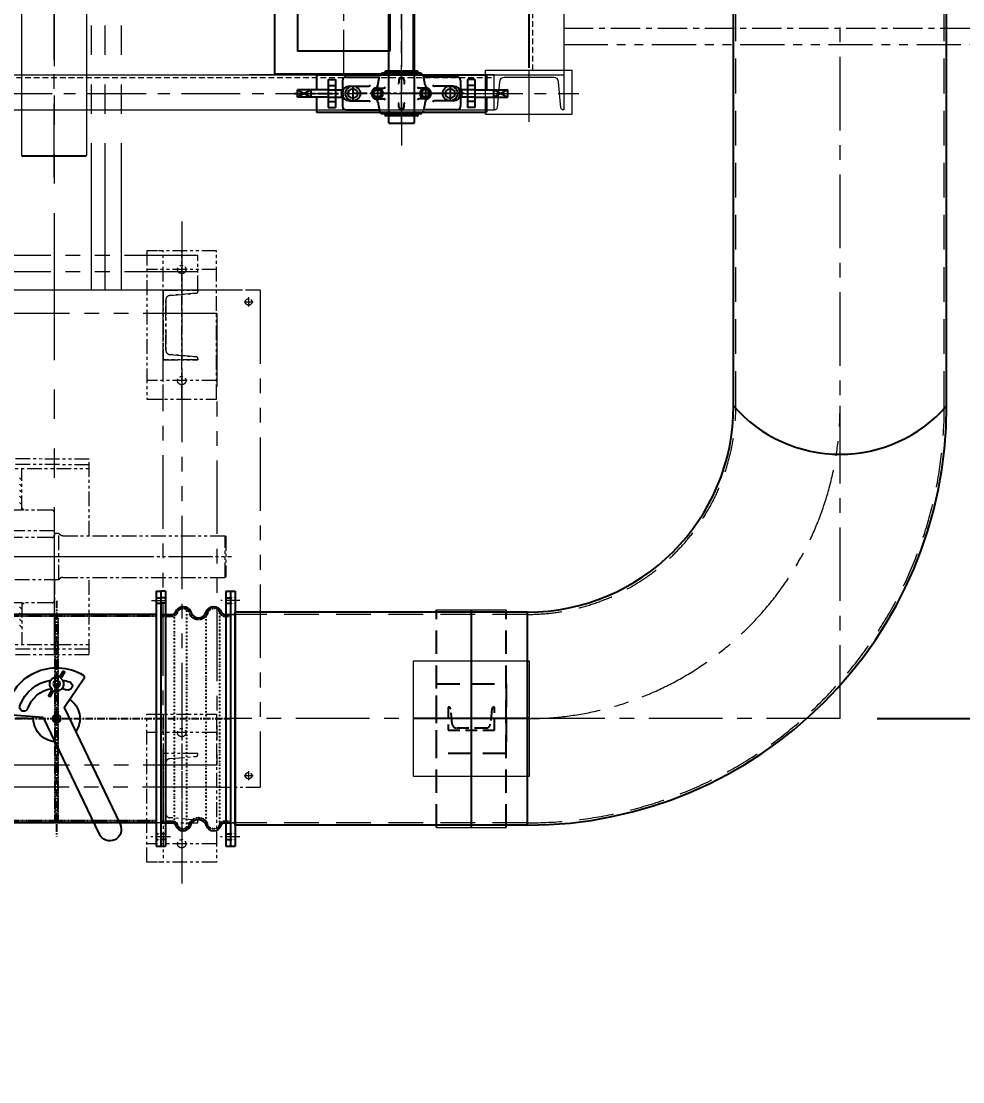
# Model space of a CAD drawing. Header units: millimetres. Extents: x -243837 to -5443, y 40 to 285140.
# Drawn here: x -141239 to -138191, y 14823 to 18258 of the extents above; entities that cross this region are included whole.
import ezdxf

# ---------------------------------------------------------------- set-up
doc = ezdxf.new("R2010")
doc.units = ezdxf.units.MM
for name, pattern in [('1', [2, 1.25, -0.25, 0.25, -0.25]), ('CENTER', [50.8, 31.75, -6.35, 6.35, -6.35]), ('CENTER2', [1.125, 0.75, -0.125, 0.125, -0.125]), ('DASHED', [0.75, 0.5, -0.25]), ('DIVIDE', [1.25, 0.5, -0.25, 0, -0.25, 0, -0.25]), ('HIDDEN', [0.375, 0.25, -0.125]), ('HIDDEN2', [0.1875, 0.125, -0.0625]), ('PHANTOM', [63.5, 31.75, -6.35, 6.35, -6.35, 6.35, -6.35])]:
    doc.linetypes.add(name, pattern=pattern)
for name, color, linetype, lineweight in [('2', 3, 'Continuous', 20), ('CEN', 1, 'CENTER', 9), ('HIDDEN', 2, 'HIDDEN', 0), ('OBJECT R', 3, 'Continuous', 25), ('PHANTAM', 21, 'PHANTOM', 0), ('R-CENTER', 1, 'CENTER2', 5), ('R-OBJECT', 2, 'Continuous', 20)]:
    doc.layers.add(name, color=color, linetype=linetype, lineweight=lineweight)
for name, color, linetype in [('DAS', 3, 'DASHED'), ('DWG', 7, 'Continuous'), ('M_CENTERLINE', 4, 'CENTER'), ('M_HID', 3, 'HIDDEN2'), ('M_SURROUND', 8, 'DIVIDE'), ('M_VIS', 2, 'Continuous')]:
    doc.layers.add(name, color=color, linetype=linetype)
doc.styles.add('KA', font='romans.shx', dxfattribs={"width": 0.7})
doc.dimstyles.new('KAT', dxfattribs={"dimscale": 125, "dimtxt": 2.5, "dimasz": 2, "dimexe": 1, "dimexo": 0.06, "dimgap": 0.5, "dimtad": 1, "dimdec": 0, "dimzin": 0, "dimdsep": 46, "dimtxsty": 'KA', "dimcen": 1.5, "dimclrd": 1, "dimclre": 1, "dimclrt": 4, "dimadec": 0, "dimazin": 0, "dimtfac": 1, "dimtdec": 0, "dimtmove": 0, "dimatfit": 2, "dimfxl": 1.5, "dimtolj": 1, "dimtzin": 0, "dimarcsym": 0})

# ---------------------------------------------------------------- blocks, each defined once
blk = doc.blocks.new('*D1080')
at = {"color": 1, "lineweight": -2, "transparency": 16777216}
for p, q in [((9155.7, 5314.6), (10734.1, 5314.6)), ((10654.1, 5154.6), (10654.1, 4074.2)), ((9459.7, 3914.2), (10734.1, 3914.2))]:
    blk.add_line(p, q, dxfattribs=at)
at = {"color": 1, "transparency": 16777216}
for points in [[(10627.5, 5154.6), (10680.8, 5154.6), (10654.1, 5314.6)], [(10627.5, 4074.2), (10680.8, 4074.2), (10654.1, 3914.2)]]:
    blk.add_solid(points, dxfattribs=at)
at = {"layer": 'DEFPOINTS', "color": 0, "transparency": 16777216}
for p in [(9075.7, 5314.6, 26.7), (9379.7, 3914.2, 26.7), (10654.1, 3914.2)]:
    blk.add_point(p, dxfattribs=at)
at = {"color": 2, "transparency": 16777216, "insert": (10514.1, 4614.4), "char_height": 200, "attachment_point": 5, "rotation": 90, "style": 'KA'}
blk.add_mtext('\\A1;1400', dxfattribs=at)
blk = doc.blocks.new('*D1081')
at = {"color": 1, "lineweight": -2, "transparency": 16777216}
for p, q in [((8719.3, 7664.2), (10734.1, 7664.2)), ((10654.1, 5474.6), (10654.1, 7504.2)), ((9155.7, 5314.6), (10734.1, 5314.6))]:
    blk.add_line(p, q, dxfattribs=at)
at = {"color": 1, "transparency": 16777216}
for points in [[(10627.5, 7504.2), (10680.8, 7504.2), (10654.1, 7664.2)], [(10627.5, 5474.6), (10680.8, 5474.6), (10654.1, 5314.6)]]:
    blk.add_solid(points, dxfattribs=at)
at = {"layer": 'DEFPOINTS', "color": 0, "transparency": 16777216}
for p in [(8639.3, 7664.2, 26.7), (10654.1, 7664.2), (9075.7, 5314.6, 26.7)]:
    blk.add_point(p, dxfattribs=at)
at = {"color": 2, "transparency": 16777216, "insert": (10514.1, 6489.4), "char_height": 200, "attachment_point": 5, "rotation": 90, "style": 'KA'}
blk.add_mtext('\\A1;2350', dxfattribs=at)
blk = doc.blocks.new('A$C007C4DB9')
at = {"layer": 'CEN', "color": 8, "ltscale": 3}
blk.add_line((2938.2, 8.6), (2938.2, 1923.6), dxfattribs=at)
at = {"layer": 'DWG', "color": 8, "ltscale": 0.5}
blk.add_lwpolyline([(3088.2, 8.6), (3088.2, 308.6), (2788.2, 308.6), (2788.2, 8.6)], close=True, dxfattribs=at)
at = {"layer": 'DWG', "ltscale": 0.5}
blk.add_lwpolyline([(3038.2, 58.6), (3038.2, 258.6), (2838.2, 258.6), (2838.2, 58.6)], close=True, dxfattribs=at)
blk = doc.blocks.new('A$C61FA1C5C')
at = {"layer": 'M_VIS'}
h = blk.add_hatch(dxfattribs=at)
h.set_pattern_fill('ANSI31', color=8, scale=5, style=0)
h.set_pattern_definition([(45, (-13655.4542, -4029.55205), (-0.441941738, 0.441941738), [])])
h.paths.add_polyline_path([(395.5, 752), (395.5, 743), (404.5, 743, 0.414214)])
h.paths.add_polyline_path([(395.5, 743), (386.5, 743, 0.414214), (395.5, 734)])
at = {"color": 0}
for p, q in [((20.5, 968), (10.5, 968)), ((20.5, 518), (10.5, 518))]:
    blk.add_line(p, q, dxfattribs=at)
at = {"layer": 'CEN', "color": 8}
for p, q in [((0, 998), (41, 998)), ((191, 998), (153.1, 998)), ((0, 488), (42.2, 488)), ((150, 488), (192, 488))]:
    blk.add_line(p, q, dxfattribs=at)
at = {"layer": 'DAS', "color": 8}
for p, q in [((30.5, 1004), (10.5, 1004)), ((30.5, 992), (10.5, 992)), ((160.5, 1004), (170.5, 1004)), ((160.5, 992), (170.5, 992)), ((392.5, 525), (398.5, 525)), ((30.5, 494), (10.5, 494)), ((30.5, 482), (10.5, 482)), ((160.5, 494), (170.5, 494)), ((160.5, 482), (170.5, 482)), ((180.5, 494), (170.5, 494)), ((180.5, 482), (170.5, 482))]:
    blk.add_line(p, q, dxfattribs=at)
at = {"layer": 'M_CENTERLINE', "color": 8, "linetype": 'CENTER', "ltscale": 0.5}
blk.add_line((395.5, 997.4), (395.5, 488.6), dxfattribs=at)
at = {"layer": 'M_CENTERLINE', "color": 1, "linetype": 'CENTER', "ltscale": 0.5}
blk.add_line((2492.1, 743), (20.5, 743), dxfattribs=at)
at = {"layer": 'M_HID', "color": 8}
for p, q in [((180.5, 964), (610.5, 964)), ((392.5, 525), (392.5, 961)), ((392.5, 961), (398.5, 961)), ((398.5, 525), (398.5, 961)), ((180.5, 522), (610.5, 522)), ((259.8, 518), (315.3, 518))]:
    blk.add_line(p, q, dxfattribs=at)
for points in [[(170.5, 964.1), (143, 964.1, -0.175555), (135.2, 971.5, 0.755238), (109.6, 971.8, -0.744932), (69.3, 971.8, 0.755238), (43.7, 971.5, -0.175555), (35.8, 964.1), (20.5, 964.1)], [(170.5, 521.9), (143, 521.9, 0.175555), (135.2, 514.5, -0.755238), (109.6, 514.2, 0.744932), (69.3, 514.2, -0.755238), (43.7, 514.5, 0.175555), (35.8, 521.9), (20.5, 521.9)]]:
    blk.add_lwpolyline(points, format="xyb", dxfattribs=at)
at = {"layer": 'M_SURROUND', "color": 8, "ltscale": 6}
for p, q in [((44, 980.1), (44, 506.2)), ((72.5, 511.8), (72.5, 974.5)), ((115, 983.9), (115, 502.5)), ((141.5, 969.9), (141.5, 516.4))]:
    blk.add_line(p, q, dxfattribs=at)
at = {"layer": 'M_VIS', "color": 8}
for p, q in [((30.5, 1018), (10.5, 1018)), ((10.5, 1018), (10.5, 468)), ((20.5, 1018), (20.5, 468)), ((20.5, 1018), (20.5, 468)), ((30.5, 1018), (30.5, 468)), ((160.5, 1018), (160.5, 468)), ((160.5, 1018), (170.5, 1018)), ((170.5, 1018), (170.5, 468)), ((180.5, 1018), (170.5, 1018)), ((170.5, 1018), (170.5, 468)), ((180.5, 1018), (180.5, 468)), ((180.5, 1004), (170.5, 1004)), ((180.5, 992), (170.5, 992)), ((180.5, 968), (610.5, 968)), ((379.3, 767), (336.7, 829.8)), ((378.8, 843), (385.3, 831.7)), ((382.3, 845), (388.8, 833.8)), ((408.8, 791), (402.3, 802.3)), ((412.3, 793.1), (405.8, 804.3)), ((379.3, 767), (258.3, 514.9)), ((424.3, 745.3), (303.4, 493.3)), ((424.3, 745.3), (500, 751.5)), ((456.5, 743), (484.5, 743)), ((180.5, 518), (259.8, 518)), ((315.3, 518), (610.5, 518)), ((30.5, 468), (10.5, 468)), ((180.5, 468), (160.5, 468))]:
    blk.add_line(p, q, dxfattribs=at)
for points in [[(170.5, 968), (143.9, 968, -0.152012), (138.8, 972.9, 0.744932), (105.9, 972.9, -0.744932), (73, 972.9, 0.744932), (40.1, 972.9, -0.152012), (35, 968), (20.5, 968)], [(170.5, 518), (143.9, 518, 0.152012), (138.8, 513.1, -0.744932), (105.9, 513.1, 0.744932), (73, 513.1, -0.744932), (40.1, 513.1, 0.152012), (35, 518), (20.5, 518)]]:
    blk.add_lwpolyline(points, format="xyb", dxfattribs=at)
for centre, radius in [((395.5, 818), 7.5), ((395.5, 743), 9)]:
    blk.add_circle(centre, radius, dxfattribs=at)
for centre, radius, start, end in [((395.5, 743), 110, 7.3734, 121.3693), ((340.8, 832.7), 5, 121.3693, 214.0987), ((395.5, 743), 84, 98.6706, 109.3714), ((380.7, 843.6), 2.06, 43.3679, 196.6321), ((395.5, 818), 15, 131.6022, 288.3978), ((380.1, 829.9), 5.46, 352.8613, 19.5883), ((393, 837.3), 5.46, 199.5883, 247.1387), ((395.5, 818), 15, 311.6022, 108.3978), ((395.5, 743), 84, 19.3714, 81.3294), ((370.6, 813.8), 9, 109.3714, 289.3714), ((395.5, 743), 66, 99.7843, 109.3714), ((398.1, 798.7), 5.46, 40.4117, 67.1387), ((411, 806.2), 5.46, 172.4273, 199.5883), ((395.5, 743), 66, 19.3714, 80.2157), ((395.5, 743), 50, 124.0987, 214.3714), ((410.2, 792.4), 2.06, 223.3679, 16.6321), ((466.2, 767.9), 9, 199.3714, 19.3714), ((395.5, 743), 50, 274.3714, 4.644), ((280.9, 504.1), 25, 154.3714, 334.3714)]:
    blk.add_arc(centre, radius, start, end, dxfattribs=at)
blk = doc.blocks.new('A$C195F5856')
at = {"color": 8}
for p, q in [((1610.2, 208.5, 34), (1610.2, 152.9, 34)), ((1617.9, 216.2, 34), (1689.8, 216.2, 34)), ((1686.8, 198.7, 34), (1690.1, 218.1, 34)), ((1777.7, 224.6, 34), (1697.7, 224.6, 34)), ((1702.2, 227.4, 34), (1702.2, 227.3, 34)), ((1771.8, 228.8, 34), (1703.6, 228.8, 34)), ((1732, 209.5, 34), (1732, 203, 34)), ((1743.3, 209.5, 34), (1743.3, 203, 34)), ((1773.2, 227.4, 34), (1773.2, 227.3, 34)), ((1788.6, 198.7, 34), (1785.3, 218.1, 34)), ((1857.5, 216.2, 34), (1785.6, 216.2, 34)), ((1865.2, 208.5, 34), (1865.2, 152.9, 34)), ((1626.1, 196.6, 34), (1666.7, 196.6, 34)), ((1631.1, 190, 34), (1634.2, 190, 34)), ((1686.2, 192.1, 34), (1699.7, 192.1, 34)), ((1789.2, 192.1, 34), (1775.7, 192.1, 34)), ((1849.3, 196.6, 34), (1808.7, 196.6, 34)), ((1844.2, 190, 34), (1841.1, 190, 34)), ((1626.1, 164.8, 34), (1666.7, 164.8, 34)), ((1631.1, 171.4, 34), (1634.2, 171.4, 34)), ((1686.2, 169.3, 34), (1699.7, 169.3, 34)), ((1686.8, 162.7, 34), (1690.1, 143.3, 34)), ((1789.2, 169.3, 34), (1775.7, 169.3, 34)), ((1788.6, 162.7, 34), (1785.3, 143.3, 34)), ((1849.3, 164.8, 34), (1808.7, 164.8, 34)), ((1844.2, 171.4, 34), (1841.1, 171.4, 34)), ((1617.9, 145.2, 34), (1689.8, 145.2, 34)), ((1732, 151.9, 34), (1732, 158.4, 34)), ((1743.3, 151.9, 34), (1743.3, 158.4, 34)), ((1857.5, 145.2, 34), (1785.6, 145.2, 34)), ((1777.7, 136.8, 34), (1697.7, 136.8, 34)), ((1702.2, 134, 34), (1702.2, 134.1, 34)), ((1771.8, 132.6, 34), (1703.6, 132.6, 34)), ((1773.2, 134, 34), (1773.2, 134.1, 34))]:
    blk.add_line(p, q, dxfattribs=at)
at = {"color": 8, "linetype": '1'}
for p, q in [((1632.7, 195.5, 34), (1632.7, 165.9, 34)), ((1686.2, 195.6, 34), (1686.2, 165.4, 34)), ((1789.2, 195.6, 34), (1789.2, 165.4, 34)), ((1842.7, 195.5, 34), (1842.7, 165.9, 34))]:
    blk.add_line(p, q, dxfattribs=at)
at = {"color": 8, "elevation": 34}
for points in [[(1765.2, 380.7), (1765.2, 117.2), (1763.7, 115.7), (1711.7, 115.7), (1710.2, 117.2), (1710.2, 380.7)], [(1676.7, 180.7), (1681.4, 188.9), (1690.9, 188.9), (1695.7, 180.7), (1690.9, 172.5), (1681.4, 172.5)], [(1798.7, 180.7), (1794, 188.9), (1784.4, 188.9), (1779.7, 180.7), (1784.4, 172.5), (1794, 172.5)]]:
    blk.add_lwpolyline(points, close=True, dxfattribs=at)
at = {"color": 8}
for centre, radius in [((1686.2, 180.7, 34), 11.4), ((1686.2, 180.7, 34), 8.24), ((1789.2, 180.7, 34), 11.4), ((1789.2, 180.7, 34), 8.24)]:
    blk.add_circle(centre, radius, dxfattribs=at)
for centre, radius, start, end in [((1617.9, 208.5, 34), 7.73, 90, 180), ((1697.7, 216.8, 34), 7.73, 90, 170.2624), ((1699.4, 227.3, 34), 2.76, 270, 0), ((1703.6, 227.4, 34), 1.38, 90, 180), ((1737.7, 209.5, 34), 5.65, 0, 180), ((1771.8, 227.4, 34), 1.38, 0, 90), ((1775.9, 227.3, 34), 2.76, 180, 270), ((1777.7, 216.8, 34), 7.73, 9.7376, 90), ((1857.5, 208.5, 34), 7.73, 0, 90), ((1626.1, 180.7, 34), 15.9, 90, 270), ((1631.1, 180.7, 34), 9.27, 90, 270), ((1634.2, 180.7, 34), 9.27, 270, 90), ((1666.7, 199.7, 34), 3.09, 270, 0), ((1686.2, 180.7, 34), 12.8, 110.0105, 249.9895), ((1679.1, 200, 34), 7.73, 290.0105, 350.2624), ((1699.7, 195.2, 34), 3.09, 270, 0), ((1730.5, 203, 34), 1.55, 270, 0), ((1744.9, 203, 34), 1.55, 180, 270), ((1775.7, 195.2, 34), 3.09, 180, 270), ((1796.2, 200, 34), 7.73, 189.7376, 249.9895), ((1789.2, 180.7, 34), 12.8, 290.0105, 69.9895), ((1808.7, 199.7, 34), 3.09, 180, 270), ((1841.1, 180.7, 34), 9.27, 90, 270), ((1844.2, 180.7, 34), 9.27, 270, 90), ((1849.3, 180.7, 34), 15.9, 270, 90), ((1666.7, 161.7, 34), 3.09, 0, 90), ((1679.1, 161.4, 34), 7.73, 9.7376, 69.9895), ((1699.7, 166.2, 34), 3.09, 0, 90), ((1775.7, 166.2, 34), 3.09, 90, 180), ((1796.2, 161.4, 34), 7.73, 110.0105, 170.2624), ((1808.7, 161.7, 34), 3.09, 90, 180), ((1617.9, 152.9, 34), 7.73, 180, 270), ((1697.7, 144.6, 34), 7.73, 189.7376, 270), ((1730.5, 158.4, 34), 1.55, 0, 90), ((1737.7, 151.9, 34), 5.65, 180, 0), ((1744.9, 158.4, 34), 1.55, 90, 180), ((1777.7, 144.6, 34), 7.73, 270, 350.2624), ((1857.5, 152.9, 34), 7.73, 270, 0), ((1699.4, 134.1, 34), 2.76, 0, 90), ((1703.6, 134, 34), 1.38, 180, 270), ((1771.8, 134, 34), 1.38, 270, 0), ((1775.9, 134.1, 34), 2.76, 90, 180)]:
    blk.add_arc(centre, radius, start, end, dxfattribs=at)
at = {"layer": '2', "color": 8}
for p, q in [((2087.9, 1715.7, 9.6), (2087.9, 145.7, 233.1)), ((917.7, 380.7, 9.6), (917.7, 46.7, 9.6)), ((1057.7, 380.7, 9.6), (1057.7, 46.7, 9.6)), ((1919.1, 230.7, 445.9), (2106.4, 230.7, 445.9)), ((1919.1, 135.7, 555.5), (1919.1, 230.7, 555.5)), ((1919.1, 135.7, 555.5), (1919.1, 230.7, 555.5)), ((2106.2, 135.7, 555.5), (2106.2, 230.7, 555.5)), ((62.7, 220.7, 342.7), (2087.9, 220.7, 342.7)), ((1937.9, 220.7, 452.2), (1409.4, 220.7, 452.2)), ((1866.4, 220.7, 228.7), (1937.9, 220.7, 228.7)), ((62.7, 145.7, 233.1), (1334.7, 145.7, 233.1)), ((137.9, 145.7, 182.9), (1937.9, 145.7, 452.2)), ((1919.1, 135.7, 445.9), (2106.2, 135.7, 445.9)), ((918.7, 45.7, 9.6), (917.7, 46.7, 9.6)), ((917.7, 46.7, 9.6), (1057.7, 46.7, 9.6)), ((1057.7, 46.7, 9.6), (1056.7, 45.7, 9.6)), ((918.7, 45.7, 9.6), (1056.7, 45.7, 9.6))]:
    blk.add_line(p, q, dxfattribs=at)
at = {"layer": '2', "color": 8, "elevation": 222.4}
blk.add_lwpolyline([(2085.6, 145.7, -0.388879), (2081.6, 149.4), (2076.7, 206.2, 0.388879), (2066.7, 215.3), (1959.1, 215.3, 0.388879), (1949.1, 206.2), (1944.1, 149.4, -0.388879), (1940.2, 145.7), (1937.9, 145.7), (1937.9, 220.7), (2087.9, 220.7), (2087.9, 145.7)], format="xyb", close=True, dxfattribs=at)
at = {"layer": 'CEN', "color": 8, "ltscale": 5}
blk.add_line((987.7, 0, 9.6), (987.7, 2029.9, 233.1), dxfattribs=at)
at = {"layer": 'CEN', "color": 8, "ltscale": 4}
for p, q in [((1737.7, 1786.8, 34), (1737.7, 68.6, 257.5)), ((1737.7, 115.7, 257.5), (1737.7, 1745.7, 34)), ((2012.7, 230.7, 73.3), (2012.7, 119.7, 73.3)), ((43.6, 180.7, 233.1), (2120.2, 180.7, 233.1))]:
    blk.add_line(p, q, dxfattribs=at)
at = {"layer": 'DWG', "color": 8}
for p, q in [((1554.2, 220.7, 34), (1921.2, 220.7, 34)), ((1554.2, 220.7, 34), (1554.2, 188.7, 34)), ((1579.2, 210.7, 34), (1595.2, 210.7, 34)), ((1579.2, 210.7, 34), (1579.2, 150.7, 34)), ((1595.2, 210.7, 34), (1595.2, 150.7, 34)), ((1896.2, 210.7, 34), (1880.2, 210.7, 34)), ((1880.2, 210.7, 34), (1880.2, 150.7, 34)), ((1896.2, 210.7, 34), (1896.2, 150.7, 34)), ((1921.2, 220.7, 34), (1921.2, 188.7, 34)), ((1579.2, 188.7, 34), (1512.9, 188.7, 34)), ((1512.9, 172.7, 34), (1512.9, 188.7, 34)), ((1512.9, 188.7, 34), (1542.9, 172.7, 34)), ((1542.9, 188.7, 34), (1512.9, 172.7, 34)), ((1542.9, 172.7, 34), (1542.9, 188.7, 34)), ((1579.2, 198.2, 34), (1595.2, 198.2, 34)), ((1595.2, 188.7, 34), (1608.2, 188.7, 34)), ((1608.2, 188.7, 34), (1610.2, 186.7, 34)), ((1608.2, 188.7, 34), (1608.2, 172.7, 34)), ((1610.2, 174.7, 34), (1610.2, 186.7, 34)), ((1867.2, 188.7, 34), (1865.2, 186.7, 34)), ((1865.2, 174.7, 34), (1865.2, 186.7, 34)), ((1880.2, 188.7, 34), (1867.2, 188.7, 34)), ((1867.2, 188.7, 34), (1867.2, 172.7, 34)), ((1896.2, 198.2, 34), (1880.2, 198.2, 34)), ((1896.2, 188.7, 34), (1966.9, 188.7, 34)), ((1936.9, 172.7, 34), (1936.9, 188.7, 34)), ((1936.9, 188.7, 34), (1966.9, 172.7, 34)), ((1966.9, 188.7, 34), (1936.9, 172.7, 34)), ((1966.9, 172.7, 34), (1966.9, 188.7, 34)), ((1579.2, 172.7, 34), (1512.9, 172.7, 34)), ((1554.2, 172.7, 34), (1554.2, 140.7, 34)), ((1579.2, 163.2, 34), (1595.2, 163.2, 34)), ((1595.2, 172.7, 34), (1608.2, 172.7, 34)), ((1610.2, 174.7, 34), (1608.2, 172.7, 34)), ((1865.2, 174.7, 34), (1867.2, 172.7, 34)), ((1880.2, 172.7, 34), (1867.2, 172.7, 34)), ((1896.2, 163.2, 34), (1880.2, 163.2, 34)), ((1896.2, 172.7, 34), (1966.9, 172.7, 34)), ((1921.2, 172.7, 34), (1921.2, 140.7, 34)), ((1554.2, 140.7, 34), (1921.2, 140.7, 34)), ((1579.2, 150.7, 34), (1595.2, 150.7, 34)), ((1896.2, 150.7, 34), (1880.2, 150.7, 34))]:
    blk.add_line(p, q, dxfattribs=at)
at = {"layer": 'DWG', "color": 8, "linetype": 'CENTER'}
for p, q in [((1579.2, 188.7, 34), (1595.2, 188.7, 34)), ((1632.7, 197.2, 34), (1632.7, 164.2, 34)), ((1842.7, 197.2, 34), (1842.7, 164.2, 34)), ((1896.2, 188.7, 34), (1880.2, 188.7, 34)), ((1506.7, 180.7, 34), (1613.5, 180.7, 34)), ((1579.2, 172.7, 34), (1595.2, 172.7, 34)), ((1866.8, 180.7, 34), (1606, 180.7, 34)), ((1873.2, 180.7, 228.7), (1762, 180.7, 228.7)), ((1896.2, 172.7, 34), (1880.2, 172.7, 34))]:
    blk.add_line(p, q, dxfattribs=at)
at = {"layer": 'DWG', "color": 8}
for centre in [(1632.7, 180.7, 34), (1842.7, 180.7, 34)]:
    blk.add_circle(centre, 16, dxfattribs=at)
at = {"layer": 'HIDDEN', "color": 8, "ltscale": 50}
for p, q in [((2020.9, 230.7, 233.1), (2020.9, 1715.7, 233.1)), ((62.9, 215.3, 233.1), (1937.9, 215.3, 233.1))]:
    blk.add_line(p, q, dxfattribs=at)
at = {"layer": 'OBJECT R', "color": 8}
blk.add_line((2012.7, 1715.7, 73.3), (2012.7, 236, 73.3), dxfattribs=at)
blk = doc.blocks.new('A$C4B0E0C6E')
at = {"layer": 'PHANTAM', "color": 8, "ltscale": 10}
for p, q in [((2305, 517.3, 176.2), (2305, 7623, 182.5)), ((2385, 1303.1, 176.4), (2385, 7623, 181.1)), ((2415, 1303.1, 176.4), (2415, 7623, 181.1)), ((2450, 1303.1, 176.4), (2450, 7623, 181.1))]:
    blk.add_line(p, q, dxfattribs=at)
at = {"layer": 'PHANTAM', "color": 8, "ltscale": 5}
for p, q in [((2580, 1451.4, 176.4), (2580, 0, 176.4)), ((2615, 1378.1, 176.4), (995, 1378.1, 176.4)), ((2615, 1343.1, 176.4), (995, 1343.1, 176.4)), ((2705.5, 1303.1, 9.6), (954.5, 1303.2, 9.6)), ((2615, 1303.1, 176.4), (995, 1303.1, 176.4)), ((2540, 1303.1, 176.4), (1070, 1303.1, 176.4)), ((2749.5, 1303.1, 9.6), (2749.5, 230.3, 9.6)), ((2655.5, 1253.2, 9.6), (955.6, 1253.2, 9.6)), ((2655.5, 1253.2, 9.6), (2655.5, 278.1, 9.6)), ((2540, 153.1, 176.4), (2540, 1153.1, 176.4)), ((2655.5, 278.1, 9.6), (955.6, 278.1, 9.6)), ((2654.4, 230.3, 9.6), (859.5, 230.2, 9.6)), ((2540, 153.1, 176.4), (1070, 153.1, 176.4))]:
    blk.add_line(p, q, dxfattribs=at)
at = {"layer": 'PHANTAM', "color": 8}
for p, q in [((2505, 1388.1, 176.4), (2505, 1068.2, 176.4)), ((2655, 1388.1, 176.4), (2505, 1388.1, 176.4)), ((2540, 1388.1, 176.4), (2530, 1388.1, 176.4)), ((2540, 1068.2, 176.4), (2540, 1388.1, 176.4)), ((2580, 1068.2, 176.4), (2580, 1388.1, 176.4)), ((2615, 1303.1, 176.4), (2615, 1378.1, 176.4)), ((2655, 1068.2, 176.4), (2655, 1388.1, 176.4)), ((2655, 1348.1, 125.2), (2505, 1348.1, 125.2)), ((2540, 1153.1, 176.4), (2540, 1303.1, 176.4)), ((2540, 1303.1, 176.4), (2615, 1303.1, 176.4)), ((2615, 1303.1, 176.4), (2540, 1303.1, 176.4)), ((2540, 1303.1, 176.4), (2540, 1153.1, 176.4)), ((2611.3, 1296.9, 176.4), (2554.5, 1291.9, 176.4)), ((2554.5, 1291.9, 176.4), (2611.3, 1296.9, 176.4)), ((2580, 1303.1, 176.4), (2580, 1153.1, 176.4)), ((2615, 1303.1, 176.4), (2615, 1300.9, 176.4)), ((2615, 1300.9, 176.4), (2615, 1303.1, 176.4)), ((2749.5, 1303.1, 9.6), (2704.4, 1303.1, 9.6)), ((2724.4, 1288, 9.6), (2724.4, 1268, 9.6)), ((2545.4, 1282, 176.4), (2545.4, 1174.3, 176.4)), ((2545.4, 1174.3, 176.4), (2545.4, 1282, 176.4)), ((2714.4, 1278, 9.6), (2734.4, 1278, 9.6)), ((2615, 1153.1, 176.4), (2540, 1153.1, 176.4)), ((2540, 1153.1, 176.4), (2615, 1153.1, 176.4)), ((2554.5, 1164.4, 176.4), (2611.3, 1159.4, 176.4)), ((2611.3, 1159.4, 176.4), (2554.5, 1164.4, 176.4)), ((2615, 1155.4, 176.4), (2615, 1153.1, 176.4)), ((2615, 1153.1, 176.4), (2615, 1155.4, 176.4)), ((2655, 1108.2, 125.2), (2505, 1108.2, 125.2)), ((2505, 1068.2, 176.4), (2655, 1068.2, 176.4)), ((2530, 1068.2, 176.4), (2540, 1068.2, 176.4)), ((2380, 938.3, 10.3), (2005, 940.3, 10.3)), ((1230, 918.3, 10.3), (2380, 918.3, 10.3)), ((2380, 926.3, 10.3), (2005, 928.3, 10.3)), ((2235, 828.3, 10.3), (2235, 918.3, 10.3)), ((2380, 773.3, 10.3), (2380, 938.3, 10.3)), ((2235, 893.1, 10.3), (2230, 898.1, 10.3)), ((2235, 879.8, 10.3), (2230, 884.8, 10.3)), ((2235, 866.5, 10.3), (2230, 871.5, 10.3)), ((2235, 853.3, 10.3), (2230, 858.3, 10.3)), ((2300, 828.3, 10.3), (2160, 828.3, 10.3)), ((2235, 840, 10.3), (2230, 845, 10.3)), ((2235, 833.4, 10.3), (2239.6, 828.3, 10.3)), ((2305, 783.7, 10.3), (2305, 823.3, 10.3)), ((2305, 783.7, 10.3), (2155, 783.7, 10.3)), ((2305, 778.3, 10.3), (2305, 783.7, 10.3)), ((2300, 769.3, 10.3), (2160, 769.3, 10.3)), ((2315, 778.3, 10.3), (2305, 778.3, 10.3)), ((2305, 778.3, 10.3), (2305, 774.3, 10.3)), ((2315, 678.3, 10.3), (2315, 778.3, 10.3)), ((2323.7, 773.3, 10.3), (2674, 773.3, 10.3)), ((2674, 773.3, 10.3), (2675, 772.3, 10.3)), ((2674, 683.3, 10.3), (2674, 773.3, 10.3)), ((2675, 772.3, 10.3), (2675, 684.3, 10.3)), ((2488, 728.3, 10.3), (2687.5, 728.3, 10.3)), ((2315, 678.3, 10.3), (2145, 678.3, 10.3)), ((2305, 678.3, 10.3), (2305, 633.3, 10.3)), ((2323.7, 683.3, 10.3), (2674, 683.3, 10.3)), ((2380, 518.3, 10.3), (2380, 683.3, 10.3)), ((2675, 684.3, 10.3), (2674, 683.3, 10.3)), ((2300, 628.3, 10.3), (2160, 628.3, 10.3)), ((2235, 614.6, 10.3), (2230, 619.6, 10.3)), ((2235, 627.9, 10.3), (2234.6, 628.3, 10.3)), ((2235, 623.1, 10.3), (2239.6, 628.3, 10.3)), ((2235, 628.3, 10.3), (2235, 538.3, 10.3)), ((2235, 601.4, 10.3), (2230, 606.4, 10.3)), ((2235, 588.1, 10.3), (2230, 593.1, 10.3)), ((2235, 574.9, 10.3), (2230, 579.9, 10.3)), ((1230, 538.3, 10.3), (2380, 538.3, 10.3)), ((2380, 528.3, 10.3), (1605, 528.3, 10.3)), ((2380, 516.3, 10.3), (1605, 516.3, 10.3)), ((2505, 68.2, 176.4), (2505, 388.1, 176.4)), ((2505, 388.1, 176.4), (2655, 388.1, 176.4)), ((2530, 388.1, 176.4), (2540, 388.1, 176.4)), ((2540, 388.1, 176.4), (2540, 68.2, 176.4)), ((2580, 388.1, 176.4), (2580, 68.2, 176.4)), ((2655, 388.1, 176.4), (2655, 68.2, 176.4)), ((2655, 348.1, 125.2), (2505, 348.1, 125.2)), ((2615, 303.1, 176.4), (2540, 303.1, 176.4)), ((2540, 303.1, 176.4), (2540, 153.1, 176.4)), ((2615, 303.1, 176.4), (2540, 303.1, 176.4)), ((2540, 303.1, 176.4), (2540, 153.1, 176.4)), ((2580, 303.1, 176.4), (2580, 153.1, 176.4)), ((2615, 300.9, 176.4), (2615, 303.1, 176.4)), ((2615, 300.9, 176.4), (2615, 303.1, 176.4)), ((2545.4, 174.3, 176.4), (2545.4, 282, 176.4)), ((2545.4, 174.3, 176.4), (2545.4, 282, 176.4)), ((2554.5, 291.9, 176.4), (2611.3, 296.9, 176.4)), ((2554.5, 291.9, 176.4), (2611.3, 296.9, 176.4)), ((2714.4, 255.2, 9.6), (2734.4, 255.2, 9.6)), ((2724.4, 265.2, 9.6), (2724.4, 245.2, 9.6)), ((2655, 230.3, 9.6), (2749.5, 230.3, 9.6)), ((2611.3, 159.4, 176.4), (2554.5, 164.4, 176.4)), ((2611.3, 159.4, 176.4), (2554.5, 164.4, 176.4)), ((2540, 153.1, 176.4), (2615, 153.1, 176.4)), ((2540, 153.1, 176.4), (2615, 153.1, 176.4)), ((2540, 153.1, 176.4), (2615, 153.1, 176.4)), ((2615, 153.1, 176.4), (2615, 155.4, 176.4)), ((2615, 153.1, 176.4), (2615, 155.4, 176.4)), ((2655, 108.2, 125.2), (2505, 108.2, 125.2)), ((2655, 68.2, 176.4), (2505, 68.2, 176.4)), ((2540, 68.2, 176.4), (2530, 68.2, 176.4))]:
    blk.add_line(p, q, dxfattribs=at)
at = {"layer": 'PHANTAM', "color": 1, "ltscale": 10}
blk.add_line((916.8, 728.3, 9.6), (2693.2, 728.3, 9.6), dxfattribs=at)
at = {"layer": 'PHANTAM', "color": 8}
for centre, radius in [((2580, 1348.1, 125.2), 9), ((2724.4, 1278, 9.6), 7), ((2580, 1108.2, 125.2), 9), ((2580, 348.1, 125.2), 9), ((2724.4, 255.2, 9.6), 7), ((2580, 108.2, 125.2), 9)]:
    blk.add_circle(centre, radius, dxfattribs=at)
for centre, radius, start, end in [((2555.4, 1282, 176.4), 10, 95, 180), ((2555.4, 1282, 176.4), 10, 95, 180), ((2611, 1300.9, 176.4), 4, 275, 0), ((2611, 1300.9, 176.4), 4, 275, 0), ((2555.4, 1174.3, 176.4), 10, 180, 265), ((2555.4, 1174.3, 176.4), 10, 180, 265), ((2611, 1155.4, 176.4), 4, 360, 85), ((2611, 1155.4, 176.4), 4, 0, 85), ((2300, 823.3, 10.3), 5, 0, 90), ((2300, 774.3, 10.3), 5, 270, 0), ((2323.7, 783.3, 10.3), 10, 210, 270), ((2323.7, 673.3, 10.3), 10, 90, 150), ((2300, 633.3, 10.3), 5, 270, 0), ((2611, 300.9, 176.4), 4, 275, 0), ((2611, 300.9, 176.4), 4, 275, 0), ((2555.4, 282, 176.4), 10, 95, 180), ((2555.4, 282, 176.4), 10, 95, 180), ((2555.4, 174.3, 176.4), 10, 180, 265), ((2555.4, 174.3, 176.4), 10, 180, 265), ((2611, 155.4, 176.4), 4, 360, 85), ((2611, 155.4, 176.4), 4, 0, 85)]:
    blk.add_arc(centre, radius, start, end, dxfattribs=at)
for points in [[(2239.6, 828.3, 10.3), (2235, 828.3, 10.3), (2235, 833.4, 10.3)], [(2239.6, 628.3, 10.3), (2235, 628.3, 10.3), (2235, 623.1, 10.3)]]:
    blk.add_solid(points, dxfattribs=at)
blk = doc.blocks.new('A$C5135598A')
at = {"layer": 'R-CENTER', "color": 8, "linetype": 'CENTER', "ltscale": 2}
blk.add_line((3781.8, 1869.1, -40.5), (7184.9, 1869.1, -40.5), dxfattribs=at)
at = {"layer": 'R-OBJECT', "color": 8, "linetype": 'PHANTOM', "ltscale": 3}
blk.add_line((3781.8, 1834.1), (7172.5, 1834.1), dxfattribs=at)
at = {"color": 8, "ltscale": 10}
blk.add_blockref('A$C4B0E0C6E', (377.3, 0, 0), dxfattribs=at)
at = {"ltscale": 10}
blk.add_blockref('A$C195F5856', (1693.9, 1547.3), dxfattribs=at)
blk = doc.blocks.new('RL 44.734 NEW')
at = {"ltscale": 10}
for p, q in [((8845.7, 5989.6, 47.4), (8845.7, 7664.2, 47.4)), ((9305.7, 5989.6, 47.4), (9305.7, 7664.2, 47.4)), ((8400.7, 5544.6, 47.4), (7769.7, 5544.6, 47.4)), ((7769.7, 5084.6, 47.4), (7769.7, 5544.6, 47.4)), ((8400.7, 5084.6, 47.4), (8400.7, 5544.6, 47.4)), ((8400.7, 5084.6, 47.4), (7769.7, 5084.6, 47.4))]:
    blk.add_line(p, q, dxfattribs=at)
at = {"color": 3, "linetype": 'HIDDEN', "ltscale": 200}
for p, q in [((8204.7, 5079.6, 47.4), (8204.7, 5549.6, 47.4)), ((8354.7, 5079.6, 47.4), (8354.7, 5549.6, 47.4))]:
    blk.add_line(p, q, dxfattribs=at)
at = {"color": 8, "ltscale": 10}
for p, q in [((8279.7, 5549.6, 47.4), (8279.7, 5079.6, 47.4)), ((8404.7, 5314.6, 47.4), (8154.7, 5314.6, 47.4))]:
    blk.add_line(p, q, dxfattribs=at)
at = {"color": 3, "linetype": 'HIDDEN', "ltscale": 200, "elevation": 47.4}
blk.add_lwpolyline([(8204.7, 5389.6), (8354.7, 5389.6), (8354.7, 5239.6), (8204.7, 5239.6)], close=True, dxfattribs=at)
at = {"color": 3, "linetype": 'HIDDEN', "ltscale": 100, "elevation": 47.4}
blk.add_lwpolyline([(8229.7, 5339.6), (8229.7, 5289.6), (8329.7, 5289.6), (8329.7, 5339.6), (8328.6, 5339.6, 0.383864), (8324.2, 5335.6), (8320.7, 5302.4, -0.383864), (8311.7, 5294.3), (8247.7, 5294.3, -0.383864), (8238.7, 5302.4), (8235.2, 5335.6, 0.383864), (8230.8, 5339.6)], format="xyb", close=True, dxfattribs=at)
at = {"ltscale": 10}
for centre, radius, start, end in [((8400.7, 5989.6, 47.4), 905, 270, 0), ((8400.7, 5989.6, 47.4), 445, 270, 0), ((9075.7, 6191.3, 47.4), 305.9, 221.2515, 318.7485)]:
    blk.add_arc(centre, radius, start, end, dxfattribs=at)
at = {"layer": 'R-OBJECT', "color": 1, "linetype": 'CENTER', "ltscale": 5}
for q in [(9075.7, 7894.2, 47.4), (7759.7, 5314.6, 47.4)]:
    blk.add_line((9075.7, 5314.6, 47.4), q, dxfattribs=at)
at = {"layer": 'R-OBJECT', "color": 3, "linetype": 'HIDDEN', "ltscale": 300}
for p, q in [((8850.7, 5989.6, 47.4), (8850.7, 7664.2, 47.4)), ((9300.7, 5989.6, 47.4), (9300.7, 7664.2, 47.4)), ((8400.7, 5539.6, 47.4), (7759.7, 5539.6, 47.4)), ((8400.7, 5089.6, 47.4), (7759.7, 5089.6, 47.4))]:
    blk.add_line(p, q, dxfattribs=at)
at = {"layer": 'R-OBJECT', "color": 7, "ltscale": 10}
for p, q in [((8204.7, 5549.6, 47.4), (8354.7, 5549.6, 47.4)), ((8204.7, 5079.6, 47.4), (8354.7, 5079.6, 47.4))]:
    blk.add_line(p, q, dxfattribs=at)
at = {"layer": 'R-OBJECT', "color": 8, "ltscale": 10, "elevation": 47.4}
blk.add_lwpolyline([(8154.7, 5439.6), (8404.7, 5439.6), (8404.7, 5189.6), (8154.7, 5189.6)], close=True, dxfattribs=at)
at = {"layer": 'R-OBJECT', "color": 1, "linetype": 'CENTER', "ltscale": 5}
blk.add_arc((8400.7, 5989.6, 47.4), 675, 270, 0, dxfattribs=at)
at = {"layer": 'R-OBJECT', "color": 3, "linetype": 'HIDDEN', "ltscale": 300}
for radius in [900, 450]:
    blk.add_arc((8400.7, 5989.6, 47.4), radius, 270, 0, dxfattribs=at)
at = {"color": 8, "ltscale": 10}
blk.add_blockref('A$C5135598A', (4697.4, 4936.3, 50.9), dxfattribs=at)
at = {"layer": 'R-OBJECT', "ltscale": 10}
blk.add_blockref('A$C007C4DB9', (5066.5, 6698.1, 47.4), dxfattribs=at)
at = {"layer": 'R-OBJECT', "ltscale": 10, "xscale": -1}
blk.add_blockref('A$C61FA1C5C', (7780.2, 4571.6, 47.4), dxfattribs=at)
dim = blk.add_linear_dim(base=(10654.1, 7664.2, 20.7), p1=(9075.7, 5314.6, 47.4), p2=(8639.3, 7664.2, 47.4), angle=90, dimstyle='KAT', override={"dimscale": 80, "dimexo": 1, "dimclrt": 2, "dimfxl": 0.18, "dimarcsym": 1})
dim.commit()
dim.dimension.update_dxf_attribs({"geometry": '*D1081', "text_midpoint": (10654.1, 6489.4, 20.7), "dimtype": 160})
dim = blk.add_linear_dim(base=(10654.1, 3914.2, 20.7), p1=(9075.7, 5314.6, 47.4), p2=(9379.7, 3914.2, 47.4), angle=90, dimstyle='KAT', override={"dimscale": 80, "dimexo": 1, "dimclrt": 2, "dimfxl": 0.18, "dimarcsym": 1})
dim.commit()
dim.dimension.update_dxf_attribs({"geometry": '*D1080', "text_midpoint": (10514.1, 4614.4, 20.7)})

msp = doc.modelspace()

# ---------------------------------------------------------------- block references
at = {"color": 8, "ltscale": 10, "xscale": 1.5, "yscale": 1.5, "zscale": 1.5}
msp.add_blockref('RL 44.734 NEW', (-152201.53, 8027.4, -23.71), dxfattribs=at)

doc.saveas('drawing.dxf')
